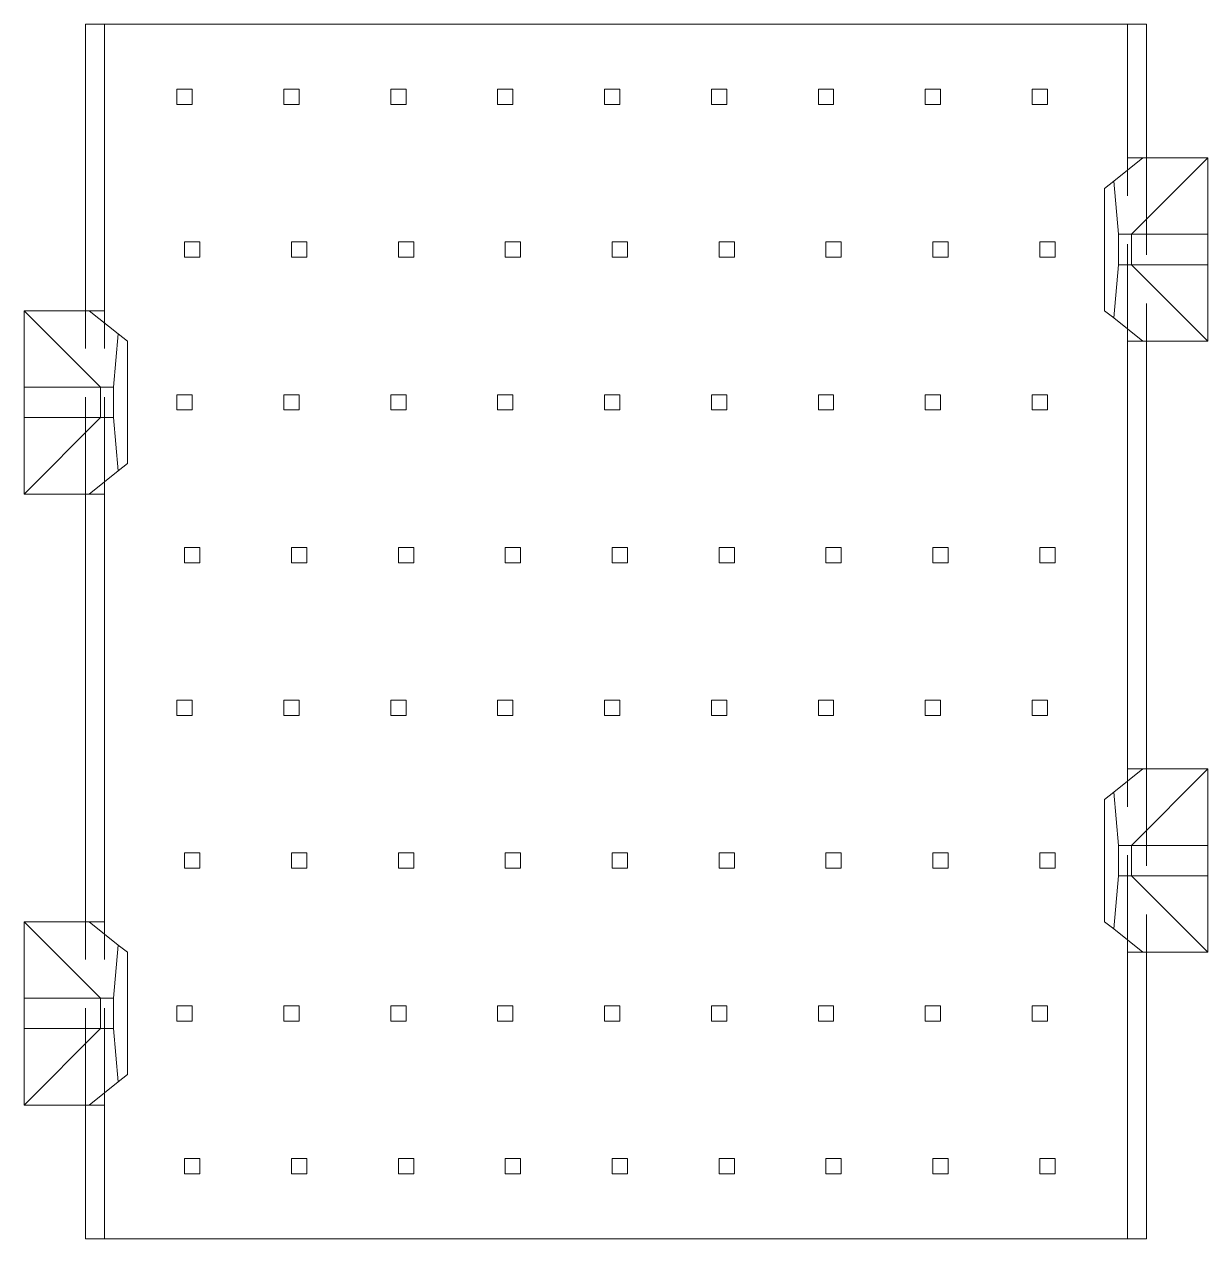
# Model space of a CAD drawing. Header units: millimetres. Extents: x 5 to 589, y 5 to 415.
# Drawn here: x 173.04 to 188.54, y 201.14 to 217.04 of the extents above; entities that cross this region are included whole.
import ezdxf

# ---------------------------------------------------------------- set-up
doc = ezdxf.new("R2010")
doc.units = ezdxf.units.MM
doc.linetypes.add('HIDDEN', pattern=[1.905, 1.27, -0.635])

msp = doc.modelspace()

# ---------------------------------------------------------------- linework, layer by layer
at = {"color": 7, "linetype": 'Continuous', "lineweight": 15}
for p, q in [((173.842, 217.044), (173.842, 213.294)), ((174.092, 217.044), (173.842, 217.044)), ((174.092, 217.044), (174.092, 213.294)), ((187.492, 217.044), (174.092, 217.044)), ((187.492, 215.294), (187.492, 217.044)), ((187.742, 217.044), (187.492, 217.044)), ((187.742, 217.044), (187.742, 215.294)), ((187.692, 215.294), (187.311, 214.989)), ((187.492, 215.294), (187.692, 215.294)), ((188.542, 215.294), (187.542, 214.294)), ((187.692, 215.294), (188.542, 215.294)), ((188.542, 215.294), (188.542, 214.294)), ((187.192, 214.894), (187.311, 214.989)), ((187.311, 214.989), (187.372, 214.294)), ((187.192, 213.294), (187.192, 214.894)), ((187.372, 214.294), (187.372, 213.894)), ((187.542, 214.294), (187.372, 214.294)), ((187.542, 213.894), (187.542, 214.294)), ((188.542, 214.294), (187.542, 214.294)), ((188.542, 214.294), (188.542, 213.894)), ((187.372, 213.894), (187.311, 213.199)), ((187.372, 213.894), (187.542, 213.894)), ((187.542, 213.894), (188.542, 212.894)), ((187.542, 213.894), (188.542, 213.894)), ((188.542, 213.894), (188.542, 212.894)), ((173.042, 213.294), (173.892, 213.294)), ((174.042, 212.294), (173.042, 213.294)), ((173.042, 212.294), (173.042, 213.294)), ((174.273, 212.989), (173.892, 213.294)), ((173.892, 213.294), (174.092, 213.294)), ((187.311, 213.199), (187.192, 213.294)), ((187.311, 213.199), (187.692, 212.894)), ((174.212, 212.294), (174.273, 212.989)), ((174.273, 212.989), (174.392, 212.894)), ((174.392, 212.894), (174.392, 211.294)), ((187.492, 207.294), (187.492, 212.894)), ((187.692, 212.894), (187.492, 212.894)), ((188.542, 212.894), (187.692, 212.894)), ((187.742, 212.894), (187.742, 207.294)), ((173.042, 211.894), (173.042, 212.294)), ((174.042, 212.294), (173.042, 212.294)), ((174.212, 212.294), (174.042, 212.294)), ((174.042, 212.294), (174.042, 211.894)), ((174.212, 211.894), (174.212, 212.294)), ((173.042, 210.894), (173.042, 211.894)), ((173.042, 210.894), (174.042, 211.894)), ((173.042, 211.894), (174.042, 211.894)), ((174.042, 211.894), (174.212, 211.894)), ((174.273, 211.199), (174.212, 211.894)), ((174.273, 211.199), (173.892, 210.894)), ((174.392, 211.294), (174.273, 211.199)), ((173.892, 210.894), (173.042, 210.894)), ((173.842, 205.294), (173.842, 210.894)), ((174.092, 210.894), (173.892, 210.894)), ((174.092, 210.894), (174.092, 205.294)), ((187.692, 207.294), (187.311, 206.989)), ((187.492, 207.294), (187.692, 207.294)), ((188.542, 207.294), (187.542, 206.294)), ((187.692, 207.294), (188.542, 207.294)), ((188.542, 207.294), (188.542, 206.294)), ((187.192, 206.894), (187.311, 206.989)), ((187.192, 205.294), (187.192, 206.894)), ((187.311, 206.989), (187.372, 206.294)), ((187.372, 206.294), (187.372, 205.894)), ((187.542, 206.294), (187.372, 206.294)), ((187.542, 205.894), (187.542, 206.294)), ((188.542, 206.294), (187.542, 206.294)), ((188.542, 206.294), (188.542, 205.894)), ((187.372, 205.894), (187.311, 205.199)), ((187.372, 205.894), (187.542, 205.894)), ((187.542, 205.894), (188.542, 205.894)), ((187.542, 205.894), (188.542, 204.894)), ((188.542, 205.894), (188.542, 204.894)), ((174.042, 204.294), (173.042, 205.294)), ((173.042, 204.294), (173.042, 205.294)), ((173.042, 205.294), (173.892, 205.294)), ((173.892, 205.294), (174.273, 204.989)), ((173.892, 205.294), (174.092, 205.294)), ((187.311, 205.199), (187.192, 205.294)), ((187.692, 204.894), (187.311, 205.199)), ((174.212, 204.294), (174.273, 204.989)), ((174.273, 204.989), (174.392, 204.894)), ((174.392, 204.894), (174.392, 203.294)), ((187.492, 201.144), (187.492, 204.894)), ((187.692, 204.894), (187.492, 204.894)), ((188.542, 204.894), (187.692, 204.894)), ((187.742, 204.894), (187.742, 201.144)), ((173.042, 203.894), (173.042, 204.294)), ((174.042, 204.294), (173.042, 204.294)), ((174.212, 204.294), (174.042, 204.294)), ((174.042, 204.294), (174.042, 203.894)), ((174.212, 203.894), (174.212, 204.294)), ((173.042, 202.894), (174.042, 203.894)), ((173.042, 202.894), (173.042, 203.894)), ((173.042, 203.894), (174.042, 203.894)), ((174.042, 203.894), (174.212, 203.894)), ((174.273, 203.199), (174.212, 203.894)), ((174.392, 203.294), (174.273, 203.199)), ((173.892, 202.894), (174.273, 203.199)), ((173.892, 202.894), (173.042, 202.894)), ((173.842, 201.144), (173.842, 202.894)), ((174.092, 202.894), (173.892, 202.894)), ((174.092, 202.894), (174.092, 201.144)), ((173.842, 201.144), (174.092, 201.144)), ((174.092, 201.144), (187.492, 201.144)), ((187.742, 201.144), (187.492, 201.144))]:
    msp.add_line(p, q, dxfattribs=at)
at = {"color": 7, "linetype": 'HIDDEN', "lineweight": 0}
for p, q in [((175.042, 216.194), (175.242, 216.194)), ((175.042, 216.194), (175.042, 215.994)), ((175.242, 216.194), (175.242, 215.994)), ((176.442, 216.194), (176.442, 215.994)), ((176.442, 216.194), (176.642, 216.194)), ((176.642, 216.194), (176.642, 215.994)), ((177.842, 216.194), (178.042, 216.194)), ((177.842, 216.194), (177.842, 215.994)), ((178.042, 216.194), (178.042, 215.994)), ((179.242, 216.194), (179.242, 215.994)), ((179.242, 216.194), (179.442, 216.194)), ((179.442, 216.194), (179.442, 215.994)), ((180.642, 216.194), (180.842, 216.194)), ((180.642, 216.194), (180.642, 215.994)), ((180.842, 216.194), (180.842, 215.994)), ((182.042, 216.194), (182.042, 215.994)), ((182.042, 216.194), (182.242, 216.194)), ((182.242, 216.194), (182.242, 215.994)), ((183.442, 216.194), (183.642, 216.194)), ((183.442, 216.194), (183.442, 215.994)), ((183.642, 216.194), (183.642, 215.994)), ((184.842, 216.194), (184.842, 215.994)), ((184.842, 216.194), (185.042, 216.194)), ((185.042, 216.194), (185.042, 215.994)), ((186.242, 216.194), (186.242, 215.994)), ((186.242, 216.194), (186.442, 216.194)), ((186.442, 216.194), (186.442, 215.994)), ((175.242, 215.994), (175.042, 215.994)), ((176.642, 215.994), (176.442, 215.994)), ((178.042, 215.994), (177.842, 215.994)), ((179.442, 215.994), (179.242, 215.994)), ((180.842, 215.994), (180.642, 215.994)), ((182.242, 215.994), (182.042, 215.994)), ((183.642, 215.994), (183.442, 215.994)), ((185.042, 215.994), (184.842, 215.994)), ((186.442, 215.994), (186.242, 215.994)), ((187.492, 212.894), (187.492, 215.294)), ((187.742, 215.294), (187.742, 212.894)), ((175.142, 213.994), (175.142, 214.194)), ((175.142, 214.194), (175.342, 214.194)), ((175.342, 214.194), (175.342, 213.994)), ((176.542, 213.994), (176.542, 214.194)), ((176.542, 214.194), (176.742, 214.194)), ((176.742, 214.194), (176.742, 213.994)), ((177.942, 214.194), (178.142, 214.194)), ((177.942, 213.994), (177.942, 214.194)), ((178.142, 214.194), (178.142, 213.994)), ((179.342, 213.994), (179.342, 214.194)), ((179.342, 214.194), (179.542, 214.194)), ((179.542, 214.194), (179.542, 213.994)), ((180.742, 213.994), (180.742, 214.194)), ((180.742, 214.194), (180.942, 214.194)), ((180.942, 214.194), (180.942, 213.994)), ((182.142, 213.994), (182.142, 214.194)), ((182.142, 214.194), (182.342, 214.194)), ((182.342, 214.194), (182.342, 213.994)), ((183.542, 213.994), (183.542, 214.194)), ((183.542, 214.194), (183.742, 214.194)), ((183.742, 214.194), (183.742, 213.994)), ((184.942, 214.194), (185.142, 214.194)), ((184.942, 213.994), (184.942, 214.194)), ((185.142, 214.194), (185.142, 213.994)), ((186.342, 214.194), (186.542, 214.194)), ((186.342, 213.994), (186.342, 214.194)), ((186.542, 214.194), (186.542, 213.994)), ((175.142, 213.994), (175.342, 213.994)), ((176.542, 213.994), (176.742, 213.994)), ((177.942, 213.994), (178.142, 213.994)), ((179.342, 213.994), (179.542, 213.994)), ((180.742, 213.994), (180.942, 213.994)), ((182.142, 213.994), (182.342, 213.994)), ((183.542, 213.994), (183.742, 213.994)), ((184.942, 213.994), (185.142, 213.994)), ((186.342, 213.994), (186.542, 213.994)), ((173.842, 210.894), (173.842, 213.294)), ((174.092, 210.894), (174.092, 213.294)), ((175.042, 212.194), (175.242, 212.194)), ((175.042, 212.194), (175.042, 211.994)), ((175.242, 212.194), (175.242, 211.994)), ((176.442, 212.194), (176.442, 211.994)), ((176.442, 212.194), (176.642, 212.194)), ((176.642, 212.194), (176.642, 211.994)), ((177.842, 212.194), (177.842, 211.994)), ((177.842, 212.194), (178.042, 212.194)), ((178.042, 212.194), (178.042, 211.994)), ((179.242, 212.194), (179.242, 211.994)), ((179.242, 212.194), (179.442, 212.194)), ((179.442, 212.194), (179.442, 211.994)), ((180.642, 212.194), (180.642, 211.994)), ((180.642, 212.194), (180.842, 212.194)), ((180.842, 212.194), (180.842, 211.994)), ((182.042, 212.194), (182.042, 211.994)), ((182.042, 212.194), (182.242, 212.194)), ((182.242, 212.194), (182.242, 211.994)), ((183.442, 212.194), (183.442, 211.994)), ((183.442, 212.194), (183.642, 212.194)), ((183.642, 212.194), (183.642, 211.994)), ((184.842, 212.194), (184.842, 211.994)), ((184.842, 212.194), (185.042, 212.194)), ((185.042, 212.194), (185.042, 211.994)), ((186.242, 212.194), (186.442, 212.194)), ((186.242, 212.194), (186.242, 211.994)), ((186.442, 212.194), (186.442, 211.994)), ((175.242, 211.994), (175.042, 211.994)), ((176.642, 211.994), (176.442, 211.994)), ((178.042, 211.994), (177.842, 211.994)), ((179.442, 211.994), (179.242, 211.994)), ((180.842, 211.994), (180.642, 211.994)), ((182.242, 211.994), (182.042, 211.994)), ((183.642, 211.994), (183.442, 211.994)), ((185.042, 211.994), (184.842, 211.994)), ((186.442, 211.994), (186.242, 211.994)), ((175.142, 210.194), (175.342, 210.194)), ((175.142, 209.994), (175.142, 210.194)), ((175.342, 210.194), (175.342, 209.994)), ((176.542, 209.994), (176.542, 210.194)), ((176.542, 210.194), (176.742, 210.194)), ((176.742, 210.194), (176.742, 209.994)), ((177.942, 210.194), (178.142, 210.194)), ((177.942, 209.994), (177.942, 210.194)), ((178.142, 210.194), (178.142, 209.994)), ((179.342, 210.194), (179.542, 210.194)), ((179.342, 209.994), (179.342, 210.194)), ((179.542, 210.194), (179.542, 209.994)), ((180.742, 210.194), (180.942, 210.194)), ((180.742, 209.994), (180.742, 210.194)), ((180.942, 210.194), (180.942, 209.994)), ((182.142, 210.194), (182.342, 210.194)), ((182.142, 209.994), (182.142, 210.194)), ((182.342, 210.194), (182.342, 209.994)), ((183.542, 209.994), (183.542, 210.194)), ((183.542, 210.194), (183.742, 210.194)), ((183.742, 210.194), (183.742, 209.994)), ((184.942, 209.994), (184.942, 210.194)), ((184.942, 210.194), (185.142, 210.194)), ((185.142, 210.194), (185.142, 209.994)), ((186.342, 210.194), (186.542, 210.194)), ((186.342, 209.994), (186.342, 210.194)), ((186.542, 210.194), (186.542, 209.994)), ((175.142, 209.994), (175.342, 209.994)), ((176.542, 209.994), (176.742, 209.994)), ((177.942, 209.994), (178.142, 209.994)), ((179.342, 209.994), (179.542, 209.994)), ((180.742, 209.994), (180.942, 209.994)), ((182.142, 209.994), (182.342, 209.994)), ((183.542, 209.994), (183.742, 209.994)), ((184.942, 209.994), (185.142, 209.994)), ((186.342, 209.994), (186.542, 209.994)), ((175.042, 208.194), (175.242, 208.194)), ((175.042, 208.194), (175.042, 207.994)), ((175.242, 208.194), (175.242, 207.994)), ((176.442, 208.194), (176.442, 207.994)), ((176.442, 208.194), (176.642, 208.194)), ((176.642, 208.194), (176.642, 207.994)), ((177.842, 208.194), (177.842, 207.994)), ((177.842, 208.194), (178.042, 208.194)), ((178.042, 208.194), (178.042, 207.994)), ((179.242, 208.194), (179.242, 207.994)), ((179.242, 208.194), (179.442, 208.194)), ((179.442, 208.194), (179.442, 207.994)), ((180.642, 208.194), (180.642, 207.994)), ((180.642, 208.194), (180.842, 208.194)), ((180.842, 208.194), (180.842, 207.994)), ((182.042, 208.194), (182.042, 207.994)), ((182.042, 208.194), (182.242, 208.194)), ((182.242, 208.194), (182.242, 207.994)), ((183.442, 208.194), (183.442, 207.994)), ((183.442, 208.194), (183.642, 208.194)), ((183.642, 208.194), (183.642, 207.994)), ((184.842, 208.194), (184.842, 207.994)), ((184.842, 208.194), (185.042, 208.194)), ((185.042, 208.194), (185.042, 207.994)), ((186.242, 208.194), (186.442, 208.194)), ((186.242, 208.194), (186.242, 207.994)), ((186.442, 208.194), (186.442, 207.994)), ((175.242, 207.994), (175.042, 207.994)), ((176.642, 207.994), (176.442, 207.994)), ((178.042, 207.994), (177.842, 207.994)), ((179.442, 207.994), (179.242, 207.994)), ((180.842, 207.994), (180.642, 207.994)), ((182.242, 207.994), (182.042, 207.994)), ((183.642, 207.994), (183.442, 207.994)), ((185.042, 207.994), (184.842, 207.994)), ((186.442, 207.994), (186.242, 207.994)), ((187.492, 204.894), (187.492, 207.294)), ((187.742, 207.294), (187.742, 204.894)), ((175.142, 206.194), (175.342, 206.194)), ((175.142, 205.994), (175.142, 206.194)), ((175.342, 206.194), (175.342, 205.994)), ((176.542, 206.194), (176.742, 206.194)), ((176.542, 205.994), (176.542, 206.194)), ((176.742, 206.194), (176.742, 205.994)), ((177.942, 206.194), (178.142, 206.194)), ((177.942, 205.994), (177.942, 206.194)), ((178.142, 206.194), (178.142, 205.994)), ((179.342, 206.194), (179.542, 206.194)), ((179.342, 205.994), (179.342, 206.194)), ((179.542, 206.194), (179.542, 205.994)), ((180.742, 206.194), (180.942, 206.194)), ((180.742, 205.994), (180.742, 206.194)), ((180.942, 206.194), (180.942, 205.994)), ((182.142, 206.194), (182.342, 206.194)), ((182.142, 205.994), (182.142, 206.194)), ((182.342, 206.194), (182.342, 205.994)), ((183.542, 206.194), (183.742, 206.194)), ((183.542, 205.994), (183.542, 206.194)), ((183.742, 206.194), (183.742, 205.994)), ((184.942, 206.194), (185.142, 206.194)), ((184.942, 205.994), (184.942, 206.194)), ((185.142, 206.194), (185.142, 205.994)), ((186.342, 206.194), (186.542, 206.194)), ((186.342, 205.994), (186.342, 206.194)), ((186.542, 206.194), (186.542, 205.994)), ((175.142, 205.994), (175.342, 205.994)), ((176.542, 205.994), (176.742, 205.994)), ((177.942, 205.994), (178.142, 205.994)), ((179.342, 205.994), (179.542, 205.994)), ((180.742, 205.994), (180.942, 205.994)), ((182.142, 205.994), (182.342, 205.994)), ((183.542, 205.994), (183.742, 205.994)), ((184.942, 205.994), (185.142, 205.994)), ((186.342, 205.994), (186.542, 205.994)), ((173.842, 202.894), (173.842, 205.294)), ((174.092, 202.894), (174.092, 205.294)), ((175.042, 204.194), (175.042, 203.994)), ((175.042, 204.194), (175.242, 204.194)), ((175.242, 204.194), (175.242, 203.994)), ((176.442, 204.194), (176.642, 204.194)), ((176.442, 204.194), (176.442, 203.994)), ((176.642, 204.194), (176.642, 203.994)), ((177.842, 204.194), (178.042, 204.194)), ((177.842, 204.194), (177.842, 203.994)), ((178.042, 204.194), (178.042, 203.994)), ((179.242, 204.194), (179.442, 204.194)), ((179.242, 204.194), (179.242, 203.994)), ((179.442, 204.194), (179.442, 203.994)), ((180.642, 204.194), (180.642, 203.994)), ((180.642, 204.194), (180.842, 204.194)), ((180.842, 204.194), (180.842, 203.994)), ((182.042, 204.194), (182.242, 204.194)), ((182.042, 204.194), (182.042, 203.994)), ((182.242, 204.194), (182.242, 203.994)), ((183.442, 204.194), (183.642, 204.194)), ((183.442, 204.194), (183.442, 203.994)), ((183.642, 204.194), (183.642, 203.994)), ((184.842, 204.194), (185.042, 204.194)), ((184.842, 204.194), (184.842, 203.994)), ((185.042, 204.194), (185.042, 203.994)), ((186.242, 204.194), (186.442, 204.194)), ((186.242, 204.194), (186.242, 203.994)), ((186.442, 204.194), (186.442, 203.994)), ((175.242, 203.994), (175.042, 203.994)), ((176.642, 203.994), (176.442, 203.994)), ((178.042, 203.994), (177.842, 203.994)), ((179.442, 203.994), (179.242, 203.994)), ((180.842, 203.994), (180.642, 203.994)), ((182.242, 203.994), (182.042, 203.994)), ((183.642, 203.994), (183.442, 203.994)), ((185.042, 203.994), (184.842, 203.994)), ((186.442, 203.994), (186.242, 203.994)), ((175.142, 201.994), (175.142, 202.194)), ((175.142, 202.194), (175.342, 202.194)), ((175.342, 202.194), (175.342, 201.994)), ((176.542, 201.994), (176.542, 202.194)), ((176.542, 202.194), (176.742, 202.194)), ((176.742, 202.194), (176.742, 201.994)), ((177.942, 202.194), (178.142, 202.194)), ((177.942, 201.994), (177.942, 202.194)), ((178.142, 202.194), (178.142, 201.994)), ((179.342, 202.194), (179.542, 202.194)), ((179.342, 201.994), (179.342, 202.194)), ((179.542, 202.194), (179.542, 201.994)), ((180.742, 202.194), (180.942, 202.194)), ((180.742, 201.994), (180.742, 202.194)), ((180.942, 202.194), (180.942, 201.994)), ((182.142, 202.194), (182.342, 202.194)), ((182.142, 201.994), (182.142, 202.194)), ((182.342, 202.194), (182.342, 201.994)), ((183.542, 202.194), (183.742, 202.194)), ((183.542, 201.994), (183.542, 202.194)), ((183.742, 202.194), (183.742, 201.994)), ((184.942, 202.194), (185.142, 202.194)), ((184.942, 201.994), (184.942, 202.194)), ((185.142, 202.194), (185.142, 201.994)), ((186.342, 202.194), (186.542, 202.194)), ((186.342, 201.994), (186.342, 202.194)), ((186.542, 202.194), (186.542, 201.994)), ((175.142, 201.994), (175.342, 201.994)), ((176.542, 201.994), (176.742, 201.994)), ((177.942, 201.994), (178.142, 201.994)), ((179.342, 201.994), (179.542, 201.994)), ((180.742, 201.994), (180.942, 201.994)), ((182.142, 201.994), (182.342, 201.994)), ((183.542, 201.994), (183.742, 201.994)), ((184.942, 201.994), (185.142, 201.994)), ((186.342, 201.994), (186.542, 201.994))]:
    msp.add_line(p, q, dxfattribs=at)

doc.saveas('drawing.dxf')
